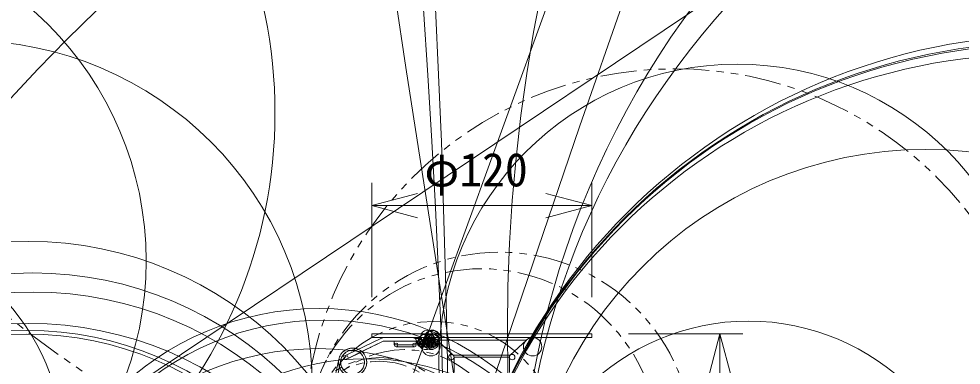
# Model space of a CAD drawing. Units: millimetres, scale not verified. Extents: x -44853 to 41500, y -28607 to 52813.
# Drawn here: x -15 to 36.5, y 23.4 to 42.3 of the extents above; entities that cross this region are included whole.
import ezdxf
from ezdxf.enums import TextEntityAlignment as Align

# ---------------------------------------------------------------- set-up
doc = ezdxf.new("R2010")
doc.units = ezdxf.units.MM
doc.header["$LTSCALE"] = 0.125
doc.linetypes.add('USER3', pattern=[31.75, 15.875, -3.175, 3.175, -3.175, 3.175, -3.175])
for name, color, linetype, lineweight in [('0-0_0', 1, 'USER3', 18), ('0-4_SUNPO', 7, 'Continuous', 18), ('0-5_GAIKEI', 1, 'Continuous', 18)]:
    doc.layers.add(name, color=color, linetype=linetype, lineweight=lineweight)
doc.styles.add('ＭＳ ゴシック', font='')
doc.styles.get('ＭＳ ゴシック').set_extended_font_data('MS Gothic')

# ---------------------------------------------------------------- blocks, each defined once
blk = doc.blocks.new('_Open30')
at = {"layer": '0-0_0', "color": 7, "linetype": 'Continuous'}
blk.add_line((0, 0), (-1, 0), dxfattribs=at)
blk.add_lwpolyline([(-1, 0.26795), (0, 0), (-1, -0.26795)], dxfattribs=at)
blk = doc.blocks.new('D1')
at = {"layer": '0-4_SUNPO'}
for p, q in [((197.9681, 340.629), (197.9681, 346.879)), ((209.9681, 340.629), (209.9681, 346.879)), ((200.4681, 345.629), (207.4681, 345.629))]:
    blk.add_line(p, q, dxfattribs=at)
at = {"layer": '0-4_SUNPO', "xscale": 2.5, "yscale": 2.5, "rotation": 180}
blk.add_blockref('_Open30', (197.9681, 345.629), dxfattribs=at)
at = {"layer": '0-4_SUNPO', "xscale": 2.5, "yscale": 2.5}
blk.add_blockref('_Open30', (209.9681, 345.629), dxfattribs=at)
at = {"layer": '0-4_SUNPO', "style": 'ＭＳ ゴシック'}
blk.add_text('φ120', height=1.833, dxfattribs=at).set_placement((200.8431, 346.129), align=Align.BOTTOM_LEFT)
blk = doc.blocks.new('D2')
at = {"layer": '0-4_SUNPO'}
for p, q in [((211.9681, 338.629), (218.2181, 338.629)), ((216.9681, 336.129), (216.9681, 328.0791)), ((207.6686, 325.5791), (218.2181, 325.5791))]:
    blk.add_line(p, q, dxfattribs=at)
at = {"layer": '0-4_SUNPO', "xscale": 2.5, "yscale": 2.5}
for p, rotation in [((216.9681, 338.629), 90), ((216.9681, 325.5791), 270)]:
    blk.add_blockref('_Open30', p, dxfattribs=dict(at, rotation=rotation))
at = {"layer": '0-4_SUNPO', "style": 'ＭＳ ゴシック'}
blk.add_text('130', height=1.833, rotation=90, dxfattribs=at).set_placement((216.3431, 330.068), align=Align.BOTTOM_LEFT)

msp = doc.modelspace()

# ---------------------------------------------------------------- linework, layer by layer
at = {"layer": '0-0_0'}
msp.add_lwpolyline([(2.2052, 22.3001), (2.5075, 23.7436), (2.5075, 23.7436), (2.5076, 23.7436), (2.5076, 23.7436), (2.5078, 23.7435), (2.5086, 23.7433), (2.5119, 23.7426), (2.5246, 23.74), (2.566, 23.7313), (2.6076, 23.7226), (2.625, 23.719), (2.3135, 22.2318)], dxfattribs=at)
for centre, radius in [((31.398, 85.9349), 76.0771), ((20.8466, 19.3636), 20.2339), ((11.2925, 19.0429), 10.5501), ((10.2999, 19.0044), 9.6811), ((7.6719, 18.8857), 6.9261), ((6.0979, 18.7964), 5.474), ((3.2612, 23.5857), 0.77), ((3.2612, 23.5857), 0.65), ((4.7469, 19.4187), 4.417), ((4.7091, 19.3195), 4.3143)]:
    msp.add_circle(centre, radius, dxfattribs=at)
at = {"layer": '0-5_GAIKEI', "color": 7}
for p, q in [((4.3103, 25.1281), (4.3103, 24.9281)), ((4.3103, 25.1281), (16.3103, 25.1281)), ((4.3103, 24.9281), (16.3103, 24.9281)), ((8.7533, 23.9726), (7.8755, 24.7934)), ((11.8673, 23.9726), (12.7451, 24.7934)), ((16.3103, 25.1281), (16.3103, 24.9281)), ((8.8009, 23.863), (8.8009, 23.0281)), ((11.8197, 23.863), (11.8197, 23.0281))]:
    msp.add_line(p, q, dxfattribs=at)
at = {"layer": '0-5_GAIKEI'}
for p, q in [((6.6845, 24.8704), (6.6864, 24.8671)), ((6.8966, 24.4859), (6.6864, 24.8671)), ((6.7353, 24.7281), (6.7353, 24.5281)), ((6.9692, 24.8671), (6.9692, 24.9281)), ((7.1795, 24.4859), (6.9692, 24.8671)), ((7.0305, 24.9281), (7.0305, 24.7281)), ((7.1149, 24.9281), (7.2485, 24.6859)), ((7.2314, 24.9281), (7.2314, 24.7281)), ((7.7152, 24.6859), (7.8049, 24.8484)), ((7.9272, 24.745), (7.7843, 24.4859)), ((7.8755, 24.7934), (12.7451, 24.7934)), ((5.6353, 24.4281), (6.6353, 24.4281)), ((7.1795, 24.4859), (6.8966, 24.4859)), ((7.7007, 24.4281), (6.9802, 24.4281)), ((7.3321, 24.6281), (7.6316, 24.6281)), ((2.8607, 23.7271), (2.7736, 23.9072)), ((8.7533, 23.9726), (11.8673, 23.9726)), ((8.8009, 23.863), (11.8197, 23.863))]:
    msp.add_line(p, q, dxfattribs=at)
for points in [[(2.7737, 23.9072), (2.8258, 23.9327), (2.9528, 23.9942), (3.0399, 23.8142), (4.9264, 24.7262), (4.9306, 24.7276), (4.9351, 24.7281), (7.2392, 24.7281), (7.2392, 24.9281), (4.9351, 24.9281), (4.9141, 24.9271), (4.8933, 24.9241), (4.8729, 24.9192), (4.853, 24.9123), (4.8393, 24.9062), (2.9528, 23.9942)], [(4.9264, 24.7262), (4.936, 24.7262), (3.7709, 24.1629)], [(4.9447, 24.7281), (4.9402, 24.7276), (4.936, 24.7262)], [(5.5353, 24.7281), (5.5353, 24.5281), (6.7353, 24.5281)], [(6.6845, 24.8704), (6.6711, 24.8894), (6.6537, 24.9049), (6.6327, 24.9162), (6.6087, 24.9236), (6.5919, 24.9263), (6.5576, 24.9281)], [(6.6845, 24.8704), (6.9674, 24.8704), (6.9692, 24.8671)], [(6.9674, 24.8704), (6.956, 24.8892), (6.9339, 24.9172), (6.9263, 24.9255), (6.9254, 24.9269), (6.9253, 24.9274)], [(7.7152, 24.6859), (7.4324, 24.6859), (7.5655, 24.9272)], [(3.503, 24.3168), (3.4655, 24.3281), (3.4274, 24.3376), (3.3888, 24.3451), (3.3499, 24.3506), (3.3108, 24.3541), (3.2716, 24.3557), (3.2323, 24.3552), (3.1931, 24.3527), (3.1541, 24.3483), (3.1154, 24.3418), (3.0597, 24.3289)], [(3.4145, 24.2174), (3.3792, 24.2249), (3.3435, 24.2305), (3.3076, 24.2341), (3.2716, 24.2356), (3.2355, 24.2352), (3.1995, 24.2328), (3.1637, 24.2284), (3.1282, 24.222), (3.0911, 24.2131)], [(3.7699, 24.1638), (4.1071, 24.327), (4.217, 24.3805), (4.2556, 24.3995), (4.2554, 24.3995), (4.2536, 24.3987), (4.2329, 24.3889), (4.0289, 24.2908), (3.4945, 24.0321), (3.4543, 24.0122)], [(3.6517, 24.1053), (3.0495, 23.8142), (3.0451, 23.812), (2.9188, 23.7511), (2.8809, 23.7329), (2.8713, 23.7284), (2.8691, 23.7273), (2.8686, 23.7271), (2.8685, 23.7271), (2.8607, 23.7271), (2.8741, 23.7337), (2.9128, 23.7526), (3.0399, 23.8142)], [(3.4543, 24.0122), (3.4544, 24.0122), (3.4549, 24.0124), (3.4571, 24.0134), (3.4664, 24.0178), (3.5041, 24.0358), (3.645, 24.1036), (3.6505, 24.1062)]]:
    msp.add_lwpolyline(points, dxfattribs=at)
for centre, radius in [((-16028.7582, 23988.4427), 28824.5057), ((13279.6406, 2084.6556), 13428.1945), ((20122.6806, -7229.252), 21377.6929), ((4822.3035, -1623.6054), 5083.8501), ((-560.6851, 13.6089), 569.2069), ((-557.1287, 2.926), 565.6499), ((103.4634, 25.3585), 91.7546), ((53.4553, -24.5885), 93.0376), ((-27.4019, 37.1866), 26.4282), ((60.8057, 14.231), 48.4415), ((56.0262, 13.7231), 43.6387), ((-26.2181, 29.1139), 18.2111), ((41.7286, 8.2233), 33.2349), ((-17.8138, 22.2648), 18.8678), ((41.3178, 8.2365), 32.8241), ((41.2289, 8.228), 32.7312), ((40.6664, 8.2293), 32.1687), ((24.2469, 23.5682), 16.2803), ((34.5199, 13.3544), 21.8418), ((-24.7113, 18.735), 12.2107), ((-14.4059, 10.5345), 19.6416), ((-14.1979, 8.7986), 19.6558), ((-14.1617, 7.7221), 19.6916), ((1.4368, 10.671), 15.8396), ((1.6969, 10.2969), 15.5881), ((24.8683, 13.2799), 12.5478), ((-14.4241, 6.1012), 19.6008), ((-14.5199, 7.006), 18.3141), ((7.3245, 24.9739), 0.3466), ((7.6171, 24.9071), 0.4298), ((7.6074, 24.9739), 0.3466), ((-14.5199, 7.006), 18.1141), ((6.988, 24.6308), 0.2028), ((7.2652, 24.7071), 0.4298), ((7.0409, 24.5653), 0.1645), ((7.1903, 24.8252), 0.2793), ((6.9265, 24.9268), 0.00137), ((7.2709, 24.6308), 0.2028), ((7.548, 24.7071), 0.4298), ((7.3399, 24.8308), 0.2028), ((7.3238, 24.5653), 0.1645), ((7.4732, 24.8252), 0.2793), ((7.3242, 24.742), 0.1216), ((7.3275, 24.7384), 0.1168), ((7.3928, 24.7653), 0.1645), ((7.349, 24.7344), 0.1109), ((7.3409, 24.7224), 0.0959), ((7.3348, 24.7132), 0.0854), ((7.3471, 24.7259), 0.0976), ((7.5422, 24.6252), 0.2793), ((7.33, 24.694), 0.0656), ((7.3519, 24.6969), 0.0682), ((7.6764, 24.7739), 0.3466), ((7.6071, 24.742), 0.1216), ((7.6103, 24.7384), 0.1168), ((7.6238, 24.7224), 0.0959), ((7.63, 24.7259), 0.0976), ((7.6347, 24.6969), 0.0682), ((1.3919, 8.6581), 15.6684), ((3.2612, 23.5858), 0.77), ((3.2612, 23.5857), 0.77), ((3.2612, 23.5857), 0.65), ((5.6353, 24.5281), 0.1), ((6.6353, 24.5281), 0.1), ((6.9971, 24.5344), 0.1109), ((6.9829, 24.5132), 0.0854), ((6.9781, 24.494), 0.0656), ((7.2799, 24.5344), 0.1109), ((7.2658, 24.5132), 0.0854), ((7.261, 24.494), 0.0656), ((7.6761, 24.542), 0.1216), ((7.6794, 24.5384), 0.1168), ((7.6928, 24.5224), 0.0959), ((7.699, 24.5259), 0.0976), ((7.7038, 24.4969), 0.0682), ((3.9839, 10.3671), 13.4085)]:
    msp.add_circle(centre, radius, dxfattribs=at)
at = {"layer": '0-5_GAIKEI', "color": 7}
for centre, radius in [((7.534, 24.4281), 0.5), ((13.0866, 24.4281), 0.5), ((8.6509, 23.863), 0.15), ((11.9697, 23.863), 0.15)]:
    msp.add_circle(centre, radius, dxfattribs=at)

# ---------------------------------------------------------------- block references
at = {"layer": '0-4_SUNPO'}
for name in ['D1', 'D2']:
    msp.add_blockref(name, (-193.6578, -313.5009), dxfattribs=at)

doc.saveas('drawing.dxf')
